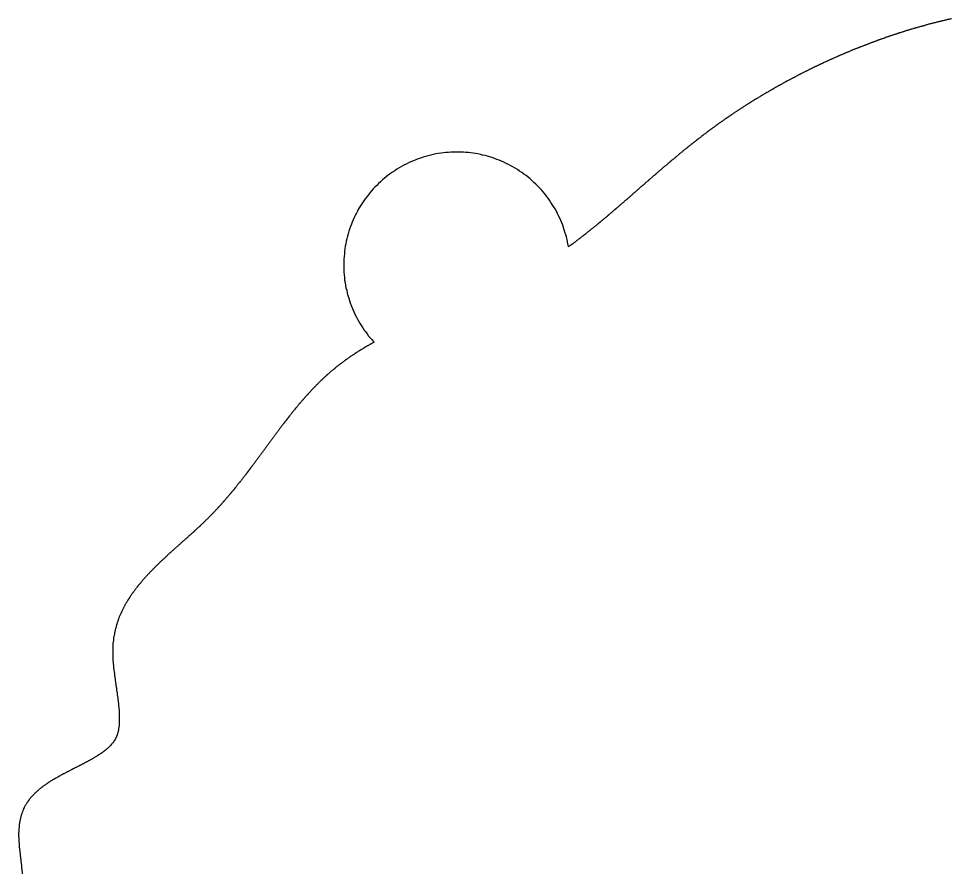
# Model space of a CAD drawing. Header units: millimetres. Extents: x 289 to 9778, y -894 to 6380.
# Drawn here: x 7085.7 to 7126.93, y -135.18 to -97.39 of the extents above; entities that cross this region are included whole.
import ezdxf

# ---------------------------------------------------------------- set-up
doc = ezdxf.new("R2010")
doc.units = ezdxf.units.MM
doc.layers.add('DRAW', color=7, linetype='Continuous')

msp = doc.modelspace()

# ---------------------------------------------------------------- linework, layer by layer
at = {"layer": 'DRAW'}
msp.add_polyline3d([(7126.94, -97.393, 0), (7126.92, -97.403, 0), (7126.89, -97.403, 0), (7126.86, -97.413, 0), (7126.84, -97.423, 0), (7126.81, -97.423, 0), (7126.78, -97.433, 0), (7126.75, -97.433, 0), (7126.73, -97.443, 0), (7126.7, -97.453, 0), (7126.67, -97.453, 0), (7126.65, -97.463, 0), (7126.62, -97.473, 0), (7126.59, -97.473, 0), (7126.57, -97.483, 0), (7126.54, -97.493, 0), (7126.51, -97.493, 0), (7126.48, -97.503, 0), (7126.46, -97.513, 0), (7126.43, -97.513, 0), (7126.4, -97.523, 0), (7126.38, -97.533, 0), (7126.35, -97.533, 0), (7126.32, -97.543, 0), (7126.29, -97.553, 0), (7126.27, -97.553, 0), (7126.24, -97.563, 0), (7126.21, -97.573, 0), (7126.19, -97.573, 0), (7126.16, -97.583, 0), (7126.13, -97.593, 0), (7126.11, -97.593, 0), (7126.08, -97.603, 0), (7126.05, -97.613, 0), (7126.02, -97.623, 0), (7126, -97.623, 0), (7125.97, -97.633, 0), (7125.94, -97.643, 0), (7125.92, -97.643, 0), (7125.89, -97.653, 0), (7125.86, -97.663, 0), (7125.84, -97.673, 0), (7125.81, -97.673, 0), (7125.78, -97.683, 0), (7125.76, -97.693, 0), (7125.73, -97.703, 0), (7125.7, -97.703, 0), (7125.67, -97.713, 0), (7125.65, -97.723, 0), (7125.62, -97.733, 0), (7125.59, -97.733, 0), (7125.57, -97.743, 0), (7125.54, -97.753, 0), (7125.51, -97.763, 0), (7125.49, -97.763, 0), (7125.46, -97.773, 0), (7125.43, -97.783, 0), (7125.41, -97.793, 0), (7125.38, -97.803, 0), (7125.35, -97.803, 0), (7125.33, -97.813, 0), (7125.3, -97.823, 0), (7125.27, -97.833, 0), (7125.25, -97.833, 0), (7125.22, -97.843, 0), (7125.19, -97.853, 0), (7125.17, -97.863, 0), (7125.14, -97.873, 0), (7125.11, -97.873, 0), (7125.08, -97.883, 0), (7125.06, -97.893, 0), (7125.03, -97.903, 0), (7125, -97.913, 0), (7124.98, -97.923, 0), (7124.95, -97.923, 0), (7124.92, -97.933, 0), (7124.9, -97.943, 0), (7124.87, -97.953, 0), (7124.84, -97.963, 0), (7124.82, -97.973, 0), (7124.79, -97.973, 0), (7124.76, -97.983, 0), (7124.74, -97.993, 0), (7124.71, -98.003, 0), (7124.68, -98.013, 0), (7124.66, -98.023, 0), (7124.63, -98.023, 0), (7124.6, -98.033, 0), (7124.58, -98.043, 0), (7124.55, -98.053, 0), (7124.52, -98.063, 0), (7124.5, -98.073, 0), (7124.47, -98.083, 0), (7124.45, -98.093, 0), (7124.42, -98.093, 0), (7124.39, -98.103, 0), (7124.37, -98.113, 0), (7124.34, -98.123, 0), (7124.31, -98.133, 0), (7124.29, -98.143, 0), (7124.26, -98.153, 0), (7124.23, -98.163, 0), (7124.21, -98.173, 0), (7124.18, -98.173, 0), (7124.15, -98.183, 0), (7124.13, -98.193, 0), (7124.1, -98.203, 0), (7124.07, -98.213, 0), (7124.05, -98.223, 0), (7124.02, -98.233, 0), (7123.99, -98.243, 0), (7123.97, -98.253, 0), (7123.94, -98.263, 0), (7123.92, -98.273, 0), (7123.89, -98.283, 0), (7123.86, -98.283, 0), (7123.84, -98.293, 0), (7123.81, -98.303, 0), (7123.78, -98.313, 0), (7123.76, -98.323, 0), (7123.73, -98.333, 0), (7123.7, -98.343, 0), (7123.68, -98.353, 0), (7123.65, -98.363, 0), (7123.63, -98.373, 0), (7123.6, -98.383, 0), (7123.57, -98.393, 0), (7123.55, -98.403, 0), (7123.52, -98.413, 0), (7123.49, -98.423, 0), (7123.47, -98.433, 0), (7123.44, -98.443, 0), (7123.42, -98.453, 0), (7123.39, -98.463, 0), (7123.36, -98.473, 0), (7123.34, -98.483, 0), (7123.31, -98.493, 0), (7123.29, -98.503, 0), (7123.26, -98.513, 0), (7123.23, -98.523, 0), (7123.21, -98.533, 0), (7123.18, -98.543, 0), (7123.15, -98.553, 0), (7123.13, -98.563, 0), (7123.1, -98.573, 0), (7123.08, -98.583, 0), (7123.05, -98.593, 0), (7123.02, -98.603, 0), (7123, -98.613, 0), (7122.97, -98.623, 0), (7122.95, -98.633, 0), (7122.92, -98.643, 0), (7122.89, -98.653, 0), (7122.87, -98.663, 0), (7122.84, -98.673, 0), (7122.82, -98.683, 0), (7122.79, -98.693, 0), (7122.76, -98.703, 0), (7122.74, -98.713, 0), (7122.71, -98.723, 0), (7122.69, -98.733, 0), (7122.66, -98.743, 0), (7122.63, -98.753, 0), (7122.61, -98.763, 0), (7122.58, -98.773, 0), (7122.56, -98.783, 0), (7122.53, -98.793, 0), (7122.51, -98.803, 0), (7122.48, -98.813, 0), (7122.45, -98.833, 0), (7122.43, -98.843, 0), (7122.4, -98.853, 0), (7122.38, -98.863, 0), (7122.35, -98.873, 0), (7122.32, -98.883, 0), (7122.3, -98.893, 0), (7122.27, -98.903, 0), (7122.25, -98.913, 0), (7122.22, -98.923, 0), (7122.2, -98.933, 0), (7122.17, -98.943, 0), (7122.14, -98.963, 0), (7122.12, -98.973, 0), (7122.09, -98.983, 0), (7122.07, -98.993, 0), (7122.04, -99.003, 0), (7122.02, -99.013, 0), (7121.99, -99.023, 0), (7121.97, -99.033, 0), (7121.94, -99.043, 0), (7121.91, -99.063, 0), (7121.89, -99.073, 0), (7121.86, -99.083, 0), (7121.84, -99.093, 0), (7121.81, -99.103, 0), (7121.79, -99.113, 0), (7121.76, -99.123, 0), (7121.74, -99.133, 0), (7121.71, -99.153, 0), (7121.68, -99.163, 0), (7121.66, -99.173, 0), (7121.63, -99.183, 0), (7121.61, -99.193, 0), (7121.58, -99.203, 0), (7121.56, -99.213, 0), (7121.53, -99.233, 0), (7121.51, -99.243, 0), (7121.48, -99.253, 0), (7121.46, -99.263, 0), (7121.43, -99.273, 0), (7121.41, -99.283, 0), (7121.38, -99.303, 0), (7121.35, -99.313, 0), (7121.33, -99.323, 0), (7121.3, -99.333, 0), (7121.28, -99.343, 0), (7121.25, -99.353, 0), (7121.23, -99.373, 0), (7121.2, -99.383, 0), (7121.18, -99.393, 0), (7121.15, -99.403, 0), (7121.13, -99.413, 0), (7121.1, -99.423, 0), (7121.08, -99.443, 0), (7121.05, -99.453, 0), (7121.03, -99.463, 0), (7121, -99.473, 0), (7120.98, -99.483, 0), (7120.95, -99.503, 0), (7120.93, -99.513, 0), (7120.9, -99.523, 0), (7120.88, -99.533, 0), (7120.85, -99.543, 0), (7120.83, -99.563, 0), (7120.8, -99.573, 0), (7120.78, -99.583, 0), (7120.75, -99.593, 0), (7120.73, -99.613, 0), (7120.7, -99.623, 0), (7120.68, -99.633, 0), (7120.65, -99.643, 0), (7120.63, -99.653, 0), (7120.6, -99.673, 0), (7120.58, -99.683, 0), (7120.55, -99.693, 0), (7120.53, -99.703, 0), (7120.5, -99.723, 0), (7120.48, -99.733, 0), (7120.45, -99.743, 0), (7120.43, -99.753, 0), (7120.4, -99.773, 0), (7120.38, -99.783, 0), (7120.36, -99.793, 0), (7120.33, -99.803, 0), (7120.31, -99.823, 0), (7120.28, -99.833, 0), (7120.26, -99.843, 0), (7120.23, -99.853, 0), (7120.21, -99.873, 0), (7120.18, -99.883, 0), (7120.16, -99.893, 0), (7120.13, -99.913, 0), (7120.11, -99.923, 0), (7120.08, -99.933, 0), (7120.06, -99.943, 0), (7120.04, -99.963, 0), (7120.01, -99.973, 0), (7119.99, -99.983, 0), (7119.96, -100.003, 0), (7119.94, -100.013, 0), (7119.91, -100.023, 0), (7119.89, -100.033, 0), (7119.86, -100.053, 0), (7119.84, -100.063, 0), (7119.82, -100.073, 0), (7119.79, -100.093, 0), (7119.77, -100.103, 0), (7119.74, -100.113, 0), (7119.72, -100.123, 0), (7119.69, -100.143, 0), (7119.67, -100.153, 0), (7119.65, -100.163, 0), (7119.62, -100.183, 0), (7119.6, -100.193, 0), (7119.57, -100.203, 0), (7119.55, -100.223, 0), (7119.52, -100.233, 0), (7119.5, -100.243, 0), (7119.48, -100.263, 0), (7119.45, -100.273, 0), (7119.43, -100.283, 0), (7119.4, -100.303, 0), (7119.38, -100.313, 0), (7119.36, -100.323, 0), (7119.33, -100.343, 0), (7119.31, -100.353, 0), (7119.28, -100.363, 0), (7119.26, -100.383, 0), (7119.24, -100.393, 0), (7119.21, -100.403, 0), (7119.19, -100.423, 0), (7119.16, -100.433, 0), (7119.14, -100.443, 0), (7119.12, -100.463, 0), (7119.09, -100.473, 0), (7119.07, -100.493, 0), (7119.05, -100.503, 0), (7119.02, -100.513, 0), (7119, -100.533, 0), (7118.97, -100.543, 0), (7118.95, -100.553, 0), (7118.93, -100.573, 0), (7118.9, -100.583, 0), (7118.88, -100.593, 0), (7118.86, -100.613, 0), (7118.83, -100.623, 0), (7118.81, -100.643, 0), (7118.78, -100.653, 0), (7118.76, -100.663, 0), (7118.74, -100.683, 0), (7118.71, -100.693, 0), (7118.69, -100.713, 0), (7118.67, -100.723, 0), (7118.64, -100.733, 0), (7118.62, -100.753, 0), (7118.6, -100.763, 0), (7118.57, -100.783, 0), (7118.55, -100.793, 0), (7118.53, -100.803, 0), (7118.5, -100.823, 0), (7118.48, -100.833, 0), (7118.46, -100.853, 0), (7118.43, -100.863, 0), (7118.41, -100.873, 0), (7118.39, -100.893, 0), (7118.36, -100.903, 0), (7118.34, -100.923, 0), (7118.32, -100.933, 0), (7118.29, -100.943, 0), (7118.27, -100.963, 0), (7118.25, -100.973, 0), (7118.22, -100.993, 0), (7118.2, -101.003, 0), (7118.18, -101.023, 0), (7118.15, -101.033, 0), (7118.13, -101.043, 0), (7118.11, -101.063, 0), (7118.08, -101.073, 0), (7118.06, -101.093, 0), (7118.04, -101.103, 0), (7118.02, -101.123, 0), (7117.99, -101.133, 0), (7117.97, -101.153, 0), (7117.95, -101.163, 0), (7117.92, -101.173, 0), (7117.9, -101.193, 0), (7117.88, -101.203, 0), (7117.86, -101.223, 0), (7117.83, -101.233, 0), (7117.81, -101.253, 0), (7117.79, -101.263, 0), (7117.76, -101.283, 0), (7117.74, -101.293, 0), (7117.72, -101.313, 0), (7117.7, -101.323, 0), (7117.67, -101.343, 0), (7117.65, -101.353, 0), (7117.63, -101.363, 0), (7117.61, -101.383, 0), (7117.58, -101.393, 0), (7117.56, -101.413, 0), (7117.54, -101.423, 0), (7117.52, -101.443, 0), (7117.49, -101.453, 0), (7117.47, -101.473, 0), (7117.45, -101.483, 0), (7117.43, -101.503, 0), (7117.4, -101.513, 0), (7117.38, -101.533, 0), (7117.36, -101.543, 0), (7117.34, -101.563, 0), (7117.31, -101.573, 0), (7117.29, -101.593, 0), (7117.27, -101.603, 0), (7117.25, -101.623, 0), (7117.22, -101.633, 0), (7117.2, -101.653, 0), (7117.18, -101.663, 0), (7117.16, -101.683, 0), (7117.14, -101.693, 0), (7117.11, -101.713, 0), (7117.09, -101.723, 0), (7117.07, -101.743, 0), (7117.05, -101.753, 0), (7117.02, -101.773, 0), (7117, -101.783, 0), (7116.98, -101.803, 0), (7116.96, -101.813, 0), (7116.94, -101.833, 0), (7116.91, -101.843, 0), (7116.89, -101.863, 0), (7116.87, -101.883, 0), (7116.85, -101.893, 0), (7116.83, -101.913, 0), (7116.81, -101.923, 0), (7116.78, -101.943, 0), (7116.76, -101.953, 0), (7116.74, -101.973, 0), (7116.72, -101.983, 0), (7116.7, -102.003, 0), (7116.67, -102.013, 0), (7116.65, -102.033, 0), (7116.63, -102.043, 0), (7116.61, -102.063, 0), (7116.59, -102.083, 0), (7116.57, -102.093, 0), (7116.55, -102.113, 0), (7116.52, -102.123, 0), (7116.5, -102.143, 0), (7116.48, -102.153, 0), (7116.46, -102.173, 0), (7116.44, -102.183, 0), (7116.42, -102.203, 0), (7116.39, -102.223, 0), (7116.37, -102.233, 0), (7116.35, -102.253, 0), (7116.33, -102.263, 0), (7116.31, -102.283, 0), (7116.29, -102.293, 0), (7116.27, -102.313, 0), (7116.25, -102.333, 0), (7116.22, -102.343, 0), (7116.2, -102.363, 0), (7116.18, -102.373, 0), (7116.16, -102.393, 0), (7116.14, -102.403, 0), (7116.12, -102.423, 0), (7116.1, -102.443, 0), (7116.08, -102.453, 0), (7116.06, -102.473, 0), (7116.04, -102.483, 0), (7116.01, -102.503, 0), (7115.99, -102.513, 0), (7115.97, -102.533, 0), (7115.95, -102.553, 0), (7115.93, -102.563, 0), (7115.91, -102.583, 0), (7115.89, -102.593, 0), (7115.87, -102.613, 0), (7115.85, -102.633, 0), (7115.83, -102.643, 0), (7115.81, -102.663, 0), (7115.79, -102.673, 0), (7115.76, -102.693, 0), (7115.74, -102.713, 0), (7115.72, -102.723, 0), (7115.7, -102.743, 0), (7115.68, -102.753, 0), (7115.66, -102.773, 0), (7115.64, -102.793, 0), (7115.62, -102.803, 0), (7115.6, -102.823, 0), (7115.58, -102.833, 0), (7115.56, -102.853, 0), (7115.54, -102.873, 0), (7115.52, -102.883, 0), (7115.5, -102.903, 0), (7115.48, -102.923, 0), (7115.46, -102.933, 0), (7115.44, -102.953, 0), (7115.42, -102.963, 0), (7115.4, -102.983, 0), (7115.38, -103.003, 0), (7115.36, -103.013, 0), (7115.34, -103.033, 0), (7115.31, -103.043, 0), (7115.29, -103.063, 0), (7115.27, -103.083, 0), (7115.25, -103.093, 0), (7115.23, -103.113, 0), (7115.21, -103.133, 0), (7115.19, -103.143, 0), (7115.17, -103.163, 0), (7115.15, -103.173, 0), (7115.13, -103.193, 0), (7115.11, -103.213, 0), (7115.09, -103.223, 0), (7115.07, -103.243, 0), (7115.05, -103.263, 0), (7115.03, -103.273, 0), (7115.01, -103.293, 0), (7114.99, -103.303, 0), (7114.97, -103.323, 0), (7114.95, -103.343, 0), (7114.93, -103.353, 0), (7114.91, -103.373, 0), (7114.89, -103.393, 0), (7114.87, -103.403, 0), (7114.86, -103.423, 0), (7114.84, -103.443, 0), (7114.82, -103.453, 0), (7114.8, -103.473, 0), (7114.78, -103.483, 0), (7114.76, -103.503, 0), (7114.74, -103.523, 0), (7114.72, -103.533, 0), (7114.7, -103.553, 0), (7114.68, -103.573, 0), (7114.66, -103.583, 0), (7114.64, -103.603, 0), (7114.62, -103.623, 0), (7114.6, -103.633, 0), (7114.58, -103.653, 0), (7114.56, -103.663, 0), (7114.54, -103.683, 0), (7114.52, -103.703, 0), (7114.5, -103.713, 0), (7114.48, -103.733, 0), (7114.46, -103.753, 0), (7114.44, -103.763, 0), (7114.42, -103.783, 0), (7114.4, -103.803, 0), (7114.39, -103.813, 0), (7114.37, -103.833, 0), (7114.35, -103.853, 0), (7114.33, -103.863, 0), (7114.31, -103.883, 0), (7114.29, -103.893, 0), (7114.27, -103.913, 0), (7114.25, -103.933, 0), (7114.23, -103.943, 0), (7114.21, -103.963, 0), (7114.19, -103.983, 0), (7114.17, -103.993, 0), (7114.15, -104.013, 0), (7114.13, -104.033, 0), (7114.12, -104.043, 0), (7114.1, -104.063, 0), (7114.08, -104.083, 0), (7114.06, -104.093, 0), (7114.04, -104.113, 0), (7114.02, -104.123, 0), (7114, -104.143, 0), (7113.98, -104.163, 0), (7113.96, -104.173, 0), (7113.94, -104.193, 0), (7113.92, -104.213, 0), (7113.91, -104.223, 0), (7113.89, -104.243, 0), (7113.87, -104.263, 0), (7113.85, -104.273, 0), (7113.83, -104.293, 0), (7113.81, -104.313, 0), (7113.79, -104.323, 0), (7113.77, -104.343, 0), (7113.75, -104.363, 0), (7113.73, -104.373, 0), (7113.72, -104.393, 0), (7113.7, -104.403, 0), (7113.68, -104.423, 0), (7113.66, -104.443, 0), (7113.64, -104.453, 0), (7113.62, -104.473, 0), (7113.6, -104.493, 0), (7113.58, -104.503, 0), (7113.56, -104.523, 0), (7113.55, -104.543, 0), (7113.53, -104.553, 0), (7113.51, -104.573, 0), (7113.49, -104.593, 0), (7113.47, -104.603, 0), (7113.45, -104.623, 0), (7113.43, -104.633, 0), (7113.41, -104.653, 0), (7113.39, -104.673, 0), (7113.38, -104.683, 0), (7113.36, -104.703, 0), (7113.34, -104.723, 0), (7113.32, -104.733, 0), (7113.3, -104.753, 0), (7113.28, -104.773, 0), (7113.26, -104.783, 0), (7113.24, -104.803, 0), (7113.23, -104.813, 0), (7113.21, -104.833, 0), (7113.19, -104.853, 0), (7113.17, -104.863, 0), (7113.15, -104.883, 0), (7113.13, -104.903, 0), (7113.11, -104.913, 0), (7113.1, -104.933, 0), (7113.08, -104.953, 0), (7113.06, -104.963, 0), (7113.04, -104.983, 0), (7113.02, -104.993, 0), (7113, -105.013, 0), (7112.98, -105.033, 0), (7112.97, -105.043, 0), (7112.95, -105.063, 0), (7112.93, -105.083, 0), (7112.91, -105.093, 0), (7112.89, -105.113, 0), (7112.87, -105.123, 0), (7112.85, -105.143, 0), (7112.83, -105.163, 0), (7112.82, -105.173, 0), (7112.8, -105.193, 0), (7112.78, -105.213, 0), (7112.76, -105.223, 0), (7112.74, -105.243, 0), (7112.72, -105.253, 0), (7112.71, -105.273, 0), (7112.69, -105.293, 0), (7112.67, -105.303, 0), (7112.65, -105.323, 0), (7112.63, -105.343, 0), (7112.61, -105.353, 0), (7112.59, -105.373, 0), (7112.58, -105.383, 0), (7112.56, -105.403, 0), (7112.54, -105.423, 0), (7112.52, -105.433, 0), (7112.5, -105.453, 0), (7112.48, -105.463, 0), (7112.46, -105.483, 0), (7112.45, -105.503, 0), (7112.43, -105.513, 0), (7112.41, -105.533, 0), (7112.39, -105.543, 0), (7112.37, -105.563, 0), (7112.35, -105.583, 0), (7112.33, -105.593, 0), (7112.32, -105.613, 0), (7112.3, -105.623, 0), (7112.28, -105.643, 0), (7112.26, -105.663, 0), (7112.24, -105.673, 0), (7112.22, -105.693, 0), (7112.21, -105.703, 0), (7112.19, -105.723, 0), (7112.17, -105.743, 0), (7112.15, -105.753, 0), (7112.13, -105.773, 0), (7112.11, -105.783, 0), (7112.09, -105.803, 0), (7112.08, -105.823, 0), (7112.06, -105.833, 0), (7112.04, -105.853, 0), (7112.02, -105.863, 0), (7112, -105.883, 0), (7111.98, -105.893, 0), (7111.97, -105.913, 0), (7111.95, -105.933, 0), (7111.93, -105.943, 0), (7111.91, -105.963, 0), (7111.89, -105.973, 0), (7111.87, -105.993, 0), (7111.85, -106.003, 0), (7111.84, -106.023, 0), (7111.82, -106.043, 0), (7111.8, -106.053, 0), (7111.78, -106.073, 0), (7111.76, -106.083, 0), (7111.74, -106.103, 0), (7111.73, -106.113, 0), (7111.71, -106.133, 0), (7111.69, -106.153, 0), (7111.67, -106.163, 0), (7111.65, -106.183, 0), (7111.63, -106.193, 0), (7111.61, -106.213, 0), (7111.6, -106.223, 0), (7111.58, -106.243, 0), (7111.56, -106.253, 0), (7111.54, -106.273, 0), (7111.52, -106.293, 0), (7111.5, -106.303, 0), (7111.49, -106.323, 0), (7111.47, -106.333, 0), (7111.45, -106.353, 0), (7111.43, -106.363, 0), (7111.41, -106.383, 0), (7111.39, -106.393, 0), (7111.37, -106.413, 0), (7111.36, -106.423, 0), (7111.34, -106.443, 0), (7111.32, -106.453, 0), (7111.3, -106.473, 0), (7111.28, -106.493, 0), (7111.26, -106.503, 0), (7111.24, -106.523, 0), (7111.23, -106.533, 0), (7111.21, -106.553, 0), (7111.19, -106.563, 0), (7111.17, -106.583, 0), (7111.15, -106.593, 0), (7111.13, -106.613, 0), (7111.11, -106.623, 0), (7111.1, -106.643, 0), (7111.08, -106.653, 0), (7111.06, -106.673, 0), (7111.04, -106.683, 0), (7111.02, -106.703, 0), (7111, -106.713, 0), (7110.98, -106.733, 0), (7110.96, -106.743, 0), (7110.95, -106.763, 0), (7110.93, -106.773, 0), (7110.91, -106.793, 0), (7110.89, -106.803, 0), (7110.87, -106.823, 0), (7110.85, -106.833, 0), (7110.83, -106.853, 0), (7110.82, -106.863, 0), (7110.8, -106.883, 0), (7110.78, -106.893, 0), (7110.76, -106.913, 0), (7110.74, -106.923, 0), (7110.72, -106.943, 0), (7110.7, -106.953, 0), (7110.68, -106.973, 0), (7110.67, -106.983, 0), (7110.65, -106.993, 0), (7110.63, -107.013, 0), (7110.61, -107.023, 0), (7110.59, -107.043, 0), (7110.57, -107.053, 0), (7110.55, -107.073, 0), (7110.53, -107.083, 0), (7110.51, -107.103, 0), (7110.5, -107.113, 0), (7110.48, -107.133, 0), (7110.46, -107.143, 0), (7110.44, -107.163, 0), (7110.42, -107.173, 0), (7110.4, -107.183, 0), (7110.38, -107.203, 0), (7110.36, -107.213, 0), (7110.34, -107.233, 0), (7110.33, -107.243, 0), (7110.31, -107.263, 0), (7110.29, -107.273, 0), (7110.27, -107.283, 0), (7110.25, -107.303, 0), (7110.23, -107.313, 0), (7110.21, -107.333, 0), (7110.19, -107.343, 0), (7110.17, -107.363, 0), (7110.15, -107.373, 0), (7110.14, -107.383, 0), (7110.12, -107.403, 0), (7110.1, -107.413, 0), (7110.08, -107.433, 0), (7110.06, -107.443, 0), (7110.04, -107.453, 0), (7110.02, -107.473, 0), (7110, -107.463, 0), (7109.98, -107.353, 0), (7109.96, -107.253, 0), (7109.94, -107.153, 0), (7109.91, -107.043, 0), (7109.89, -106.943, 0), (7109.85, -106.833, 0), (7109.82, -106.733, 0), (7109.79, -106.623, 0), (7109.75, -106.523, 0), (7109.71, -106.413, 0), (7109.66, -106.313, 0), (7109.62, -106.213, 0), (7109.57, -106.113, 0), (7109.52, -106.003, 0), (7109.47, -105.903, 0), (7109.41, -105.803, 0), (7109.35, -105.703, 0), (7109.29, -105.613, 0), (7109.23, -105.513, 0), (7109.16, -105.423, 0), (7109.1, -105.323, 0), (7109.03, -105.233, 0), (7108.96, -105.143, 0), (7108.88, -105.053, 0), (7108.81, -104.963, 0), (7108.73, -104.873, 0), (7108.65, -104.793, 0), (7108.56, -104.713, 0), (7108.48, -104.633, 0), (7108.39, -104.553, 0), (7108.31, -104.473, 0), (7108.22, -104.403, 0), (7108.13, -104.333, 0), (7108.03, -104.263, 0), (7107.94, -104.193, 0), (7107.84, -104.133, 0), (7107.75, -104.063, 0), (7107.65, -104.003, 0), (7107.55, -103.943, 0), (7107.45, -103.893, 0), (7107.35, -103.843, 0), (7107.25, -103.793, 0), (7107.15, -103.743, 0), (7107.04, -103.693, 0), (7106.94, -103.653, 0), (7106.84, -103.613, 0), (7106.73, -103.573, 0), (7106.63, -103.533, 0), (7106.52, -103.503, 0), (7106.42, -103.473, 0), (7106.32, -103.443, 0), (7106.21, -103.423, 0), (7106.11, -103.393, 0), (7106, -103.373, 0), (7105.9, -103.353, 0), (7105.79, -103.343, 0), (7105.69, -103.323, 0), (7105.58, -103.313, 0), (7105.47, -103.303, 0), (7105.36, -103.293, 0), (7105.26, -103.293, 0), (7105.15, -103.293, 0), (7105.04, -103.293, 0), (7104.92, -103.293, 0), (7104.81, -103.293, 0), (7104.7, -103.303, 0), (7104.59, -103.313, 0), (7104.48, -103.323, 0), (7104.37, -103.343, 0), (7104.25, -103.353, 0), (7104.14, -103.373, 0), (7104.03, -103.403, 0), (7103.92, -103.423, 0), (7103.8, -103.453, 0), (7103.69, -103.483, 0), (7103.58, -103.513, 0), (7103.47, -103.553, 0), (7103.36, -103.593, 0), (7103.25, -103.633, 0), (7103.15, -103.673, 0), (7103.04, -103.723, 0), (7102.93, -103.773, 0), (7102.83, -103.823, 0), (7102.73, -103.873, 0), (7102.62, -103.933, 0), (7102.52, -103.983, 0), (7102.42, -104.043, 0), (7102.33, -104.113, 0), (7102.23, -104.173, 0), (7102.14, -104.243, 0), (7102.04, -104.313, 0), (7101.95, -104.383, 0), (7101.86, -104.453, 0), (7101.78, -104.523, 0), (7101.69, -104.603, 0), (7101.61, -104.683, 0), (7101.53, -104.763, 0), (7101.45, -104.843, 0), (7101.37, -104.923, 0), (7101.3, -105.003, 0), (7101.23, -105.093, 0), (7101.16, -105.183, 0), (7101.09, -105.263, 0), (7101.02, -105.353, 0), (7100.96, -105.443, 0), (7100.9, -105.533, 0), (7100.84, -105.623, 0), (7100.78, -105.713, 0), (7100.73, -105.803, 0), (7100.68, -105.903, 0), (7100.63, -105.993, 0), (7100.58, -106.093, 0), (7100.53, -106.183, 0), (7100.49, -106.283, 0), (7100.45, -106.383, 0), (7100.41, -106.483, 0), (7100.37, -106.583, 0), (7100.33, -106.693, 0), (7100.3, -106.793, 0), (7100.27, -106.903, 0), (7100.24, -107.013, 0), (7100.21, -107.123, 0), (7100.18, -107.233, 0), (7100.16, -107.343, 0), (7100.14, -107.453, 0), (7100.12, -107.563, 0), (7100.11, -107.683, 0), (7100.1, -107.793, 0), (7100.09, -107.903, 0), (7100.08, -108.023, 0), (7100.07, -108.133, 0), (7100.07, -108.253, 0), (7100.07, -108.373, 0), (7100.07, -108.483, 0), (7100.08, -108.603, 0), (7100.09, -108.713, 0), (7100.1, -108.833, 0), (7100.11, -108.953, 0), (7100.13, -109.063, 0), (7100.15, -109.183, 0), (7100.17, -109.293, 0), (7100.2, -109.403, 0), (7100.22, -109.523, 0), (7100.25, -109.633, 0), (7100.29, -109.743, 0), (7100.32, -109.853, 0), (7100.36, -109.963, 0), (7100.4, -110.073, 0), (7100.44, -110.173, 0), (7100.48, -110.283, 0), (7100.53, -110.383, 0), (7100.58, -110.483, 0), (7100.63, -110.583, 0), (7100.68, -110.683, 0), (7100.74, -110.783, 0), (7100.8, -110.883, 0), (7100.85, -110.973, 0), (7100.91, -111.063, 0), (7100.98, -111.163, 0), (7101.04, -111.243, 0), (7101.11, -111.333, 0), (7101.17, -111.423, 0), (7101.24, -111.503, 0), (7101.31, -111.583, 0), (7101.38, -111.663, 0), (7101.4, -111.703, 0), (7101.38, -111.713, 0), (7101.35, -111.723, 0), (7101.33, -111.743, 0), (7101.31, -111.753, 0), (7101.29, -111.763, 0), (7101.27, -111.773, 0), (7101.25, -111.793, 0), (7101.22, -111.803, 0), (7101.2, -111.813, 0), (7101.18, -111.823, 0), (7101.16, -111.843, 0), (7101.14, -111.853, 0), (7101.11, -111.863, 0), (7101.09, -111.873, 0), (7101.07, -111.893, 0), (7101.05, -111.903, 0), (7101.03, -111.913, 0), (7101.01, -111.923, 0), (7100.98, -111.943, 0), (7100.96, -111.953, 0), (7100.94, -111.963, 0), (7100.92, -111.983, 0), (7100.9, -111.993, 0), (7100.88, -112.003, 0), (7100.86, -112.013, 0), (7100.83, -112.033, 0), (7100.81, -112.043, 0), (7100.79, -112.053, 0), (7100.77, -112.073, 0), (7100.75, -112.083, 0), (7100.73, -112.093, 0), (7100.71, -112.113, 0), (7100.69, -112.123, 0), (7100.67, -112.133, 0), (7100.64, -112.153, 0), (7100.62, -112.163, 0), (7100.6, -112.173, 0), (7100.58, -112.193, 0), (7100.56, -112.203, 0), (7100.54, -112.223, 0), (7100.52, -112.233, 0), (7100.5, -112.243, 0), (7100.48, -112.263, 0), (7100.46, -112.273, 0), (7100.44, -112.283, 0), (7100.41, -112.303, 0), (7100.39, -112.313, 0), (7100.37, -112.333, 0), (7100.35, -112.343, 0), (7100.33, -112.353, 0), (7100.31, -112.373, 0), (7100.29, -112.383, 0), (7100.27, -112.403, 0), (7100.25, -112.413, 0), (7100.23, -112.433, 0), (7100.21, -112.443, 0), (7100.19, -112.463, 0), (7100.17, -112.473, 0), (7100.15, -112.483, 0), (7100.13, -112.503, 0), (7100.11, -112.513, 0), (7100.09, -112.533, 0), (7100.07, -112.543, 0), (7100.05, -112.563, 0), (7100.03, -112.573, 0), (7100.01, -112.593, 0), (7099.99, -112.603, 0), (7099.97, -112.623, 0), (7099.95, -112.633, 0), (7099.93, -112.653, 0), (7099.91, -112.663, 0), (7099.89, -112.683, 0), (7099.87, -112.693, 0), (7099.85, -112.713, 0), (7099.83, -112.723, 0), (7099.81, -112.743, 0), (7099.79, -112.763, 0), (7099.77, -112.773, 0), (7099.75, -112.793, 0), (7099.73, -112.803, 0), (7099.71, -112.823, 0), (7099.69, -112.833, 0), (7099.67, -112.853, 0), (7099.65, -112.873, 0), (7099.64, -112.883, 0), (7099.62, -112.903, 0), (7099.6, -112.913, 0), (7099.58, -112.933, 0), (7099.56, -112.943, 0), (7099.54, -112.963, 0), (7099.52, -112.983, 0), (7099.5, -112.993, 0), (7099.48, -113.013, 0), (7099.46, -113.033, 0), (7099.45, -113.043, 0), (7099.43, -113.063, 0), (7099.41, -113.073, 0), (7099.39, -113.093, 0), (7099.37, -113.113, 0), (7099.35, -113.123, 0), (7099.33, -113.143, 0), (7099.32, -113.163, 0), (7099.3, -113.173, 0), (7099.28, -113.193, 0), (7099.26, -113.213, 0), (7099.24, -113.223, 0), (7099.23, -113.243, 0), (7099.21, -113.263, 0), (7099.19, -113.273, 0), (7099.17, -113.293, 0), (7099.15, -113.313, 0), (7099.13, -113.333, 0), (7099.12, -113.343, 0), (7099.1, -113.363, 0), (7099.08, -113.383, 0), (7099.06, -113.393, 0), (7099.05, -113.413, 0), (7099.03, -113.433, 0), (7099.01, -113.453, 0), (7098.99, -113.463, 0), (7098.97, -113.483, 0), (7098.96, -113.503, 0), (7098.94, -113.523, 0), (7098.92, -113.533, 0), (7098.9, -113.553, 0), (7098.89, -113.573, 0), (7098.87, -113.593, 0), (7098.85, -113.603, 0), (7098.84, -113.623, 0), (7098.82, -113.643, 0), (7098.8, -113.663, 0), (7098.78, -113.673, 0), (7098.77, -113.693, 0), (7098.75, -113.713, 0), (7098.73, -113.733, 0), (7098.71, -113.743, 0), (7098.7, -113.763, 0), (7098.68, -113.783, 0), (7098.66, -113.803, 0), (7098.65, -113.823, 0), (7098.63, -113.833, 0), (7098.61, -113.853, 0), (7098.6, -113.873, 0), (7098.58, -113.893, 0), (7098.56, -113.913, 0), (7098.55, -113.923, 0), (7098.53, -113.943, 0), (7098.51, -113.963, 0), (7098.5, -113.983, 0), (7098.48, -114.003, 0), (7098.46, -114.023, 0), (7098.45, -114.033, 0), (7098.43, -114.053, 0), (7098.41, -114.073, 0), (7098.4, -114.093, 0), (7098.38, -114.113, 0), (7098.36, -114.133, 0), (7098.35, -114.143, 0), (7098.33, -114.163, 0), (7098.32, -114.183, 0), (7098.3, -114.203, 0), (7098.28, -114.223, 0), (7098.27, -114.243, 0), (7098.25, -114.263, 0), (7098.23, -114.273, 0), (7098.22, -114.293, 0), (7098.2, -114.313, 0), (7098.19, -114.333, 0), (7098.17, -114.353, 0), (7098.15, -114.373, 0), (7098.14, -114.393, 0), (7098.12, -114.413, 0), (7098.11, -114.423, 0), (7098.09, -114.443, 0), (7098.07, -114.463, 0), (7098.06, -114.483, 0), (7098.04, -114.503, 0), (7098.03, -114.523, 0), (7098.01, -114.543, 0), (7098, -114.563, 0), (7097.98, -114.583, 0), (7097.96, -114.593, 0), (7097.95, -114.613, 0), (7097.93, -114.633, 0), (7097.92, -114.653, 0), (7097.9, -114.673, 0), (7097.89, -114.693, 0), (7097.87, -114.713, 0), (7097.85, -114.733, 0), (7097.84, -114.753, 0), (7097.82, -114.773, 0), (7097.81, -114.793, 0), (7097.79, -114.813, 0), (7097.78, -114.823, 0), (7097.76, -114.843, 0), (7097.75, -114.863, 0), (7097.73, -114.883, 0), (7097.72, -114.903, 0), (7097.7, -114.923, 0), (7097.69, -114.943, 0), (7097.67, -114.963, 0), (7097.65, -114.983, 0), (7097.64, -115.003, 0), (7097.62, -115.023, 0), (7097.61, -115.043, 0), (7097.59, -115.063, 0), (7097.58, -115.083, 0), (7097.56, -115.103, 0), (7097.55, -115.123, 0), (7097.53, -115.143, 0), (7097.52, -115.153, 0), (7097.5, -115.173, 0), (7097.49, -115.193, 0), (7097.47, -115.213, 0), (7097.46, -115.233, 0), (7097.44, -115.253, 0), (7097.43, -115.273, 0), (7097.41, -115.293, 0), (7097.4, -115.313, 0), (7097.38, -115.333, 0), (7097.37, -115.353, 0), (7097.35, -115.373, 0), (7097.34, -115.393, 0), (7097.32, -115.413, 0), (7097.31, -115.433, 0), (7097.29, -115.453, 0), (7097.28, -115.473, 0), (7097.26, -115.493, 0), (7097.25, -115.513, 0), (7097.23, -115.533, 0), (7097.22, -115.553, 0), (7097.2, -115.573, 0), (7097.19, -115.593, 0), (7097.17, -115.613, 0), (7097.16, -115.633, 0), (7097.14, -115.653, 0), (7097.13, -115.673, 0), (7097.11, -115.693, 0), (7097.1, -115.713, 0), (7097.08, -115.733, 0), (7097.07, -115.753, 0), (7097.05, -115.773, 0), (7097.04, -115.793, 0), (7097.02, -115.813, 0), (7097.01, -115.833, 0), (7096.99, -115.853, 0), (7096.98, -115.873, 0), (7096.96, -115.893, 0), (7096.95, -115.913, 0), (7096.94, -115.933, 0), (7096.92, -115.953, 0), (7096.91, -115.973, 0), (7096.89, -115.993, 0), (7096.88, -116.013, 0), (7096.86, -116.033, 0), (7096.85, -116.053, 0), (7096.83, -116.073, 0), (7096.82, -116.093, 0), (7096.8, -116.113, 0), (7096.79, -116.133, 0), (7096.77, -116.153, 0), (7096.76, -116.173, 0), (7096.74, -116.193, 0), (7096.73, -116.213, 0), (7096.71, -116.233, 0), (7096.7, -116.253, 0), (7096.68, -116.273, 0), (7096.67, -116.293, 0), (7096.66, -116.313, 0), (7096.64, -116.333, 0), (7096.63, -116.353, 0), (7096.61, -116.373, 0), (7096.6, -116.393, 0), (7096.58, -116.413, 0), (7096.57, -116.433, 0), (7096.55, -116.453, 0), (7096.54, -116.473, 0), (7096.52, -116.493, 0), (7096.51, -116.513, 0), (7096.49, -116.533, 0), (7096.48, -116.553, 0), (7096.46, -116.573, 0), (7096.45, -116.593, 0), (7096.43, -116.613, 0), (7096.42, -116.633, 0), (7096.4, -116.653, 0), (7096.39, -116.673, 0), (7096.37, -116.693, 0), (7096.36, -116.713, 0), (7096.35, -116.733, 0), (7096.33, -116.753, 0), (7096.32, -116.773, 0), (7096.3, -116.793, 0), (7096.29, -116.813, 0), (7096.27, -116.833, 0), (7096.26, -116.853, 0), (7096.24, -116.873, 0), (7096.23, -116.893, 0), (7096.21, -116.913, 0), (7096.2, -116.933, 0), (7096.18, -116.953, 0), (7096.17, -116.973, 0), (7096.15, -116.993, 0), (7096.14, -117.013, 0), (7096.12, -117.033, 0), (7096.11, -117.053, 0), (7096.09, -117.073, 0), (7096.08, -117.093, 0), (7096.06, -117.113, 0), (7096.05, -117.133, 0), (7096.03, -117.153, 0), (7096.02, -117.173, 0), (7096, -117.193, 0), (7095.99, -117.213, 0), (7095.97, -117.233, 0), (7095.96, -117.253, 0), (7095.94, -117.273, 0), (7095.93, -117.293, 0), (7095.91, -117.313, 0), (7095.9, -117.333, 0), (7095.88, -117.353, 0), (7095.87, -117.373, 0), (7095.85, -117.393, 0), (7095.84, -117.413, 0), (7095.82, -117.433, 0), (7095.81, -117.453, 0), (7095.79, -117.473, 0), (7095.78, -117.493, 0), (7095.76, -117.513, 0), (7095.75, -117.533, 0), (7095.73, -117.553, 0), (7095.72, -117.573, 0), (7095.7, -117.593, 0), (7095.68, -117.613, 0), (7095.67, -117.633, 0), (7095.65, -117.653, 0), (7095.64, -117.673, 0), (7095.62, -117.693, 0), (7095.61, -117.713, 0), (7095.59, -117.733, 0), (7095.58, -117.753, 0), (7095.56, -117.773, 0), (7095.55, -117.793, 0), (7095.53, -117.813, 0), (7095.52, -117.833, 0), (7095.5, -117.853, 0), (7095.48, -117.873, 0), (7095.47, -117.893, 0), (7095.45, -117.913, 0), (7095.44, -117.923, 0), (7095.42, -117.943, 0), (7095.41, -117.963, 0), (7095.39, -117.983, 0), (7095.38, -118.003, 0), (7095.36, -118.023, 0), (7095.34, -118.043, 0), (7095.33, -118.063, 0), (7095.31, -118.083, 0), (7095.3, -118.103, 0), (7095.28, -118.123, 0), (7095.26, -118.143, 0), (7095.25, -118.163, 0), (7095.23, -118.183, 0), (7095.22, -118.203, 0), (7095.2, -118.223, 0), (7095.19, -118.243, 0), (7095.17, -118.263, 0), (7095.15, -118.283, 0), (7095.14, -118.303, 0), (7095.12, -118.323, 0), (7095.11, -118.333, 0), (7095.09, -118.353, 0), (7095.07, -118.373, 0), (7095.06, -118.393, 0), (7095.04, -118.413, 0), (7095.02, -118.433, 0), (7095.01, -118.453, 0), (7094.99, -118.473, 0), (7094.98, -118.493, 0), (7094.96, -118.513, 0), (7094.94, -118.533, 0), (7094.93, -118.553, 0), (7094.91, -118.573, 0), (7094.89, -118.583, 0), (7094.88, -118.603, 0), (7094.86, -118.623, 0), (7094.84, -118.643, 0), (7094.83, -118.663, 0), (7094.81, -118.683, 0), (7094.79, -118.703, 0), (7094.78, -118.723, 0), (7094.76, -118.743, 0), (7094.74, -118.763, 0), (7094.73, -118.773, 0), (7094.71, -118.793, 0), (7094.69, -118.813, 0), (7094.68, -118.833, 0), (7094.66, -118.853, 0), (7094.64, -118.873, 0), (7094.63, -118.893, 0), (7094.61, -118.913, 0), (7094.59, -118.933, 0), (7094.58, -118.943, 0), (7094.56, -118.963, 0), (7094.54, -118.983, 0), (7094.53, -119.003, 0), (7094.51, -119.023, 0), (7094.49, -119.043, 0), (7094.47, -119.063, 0), (7094.46, -119.073, 0), (7094.44, -119.093, 0), (7094.42, -119.113, 0), (7094.4, -119.133, 0), (7094.39, -119.153, 0), (7094.37, -119.173, 0), (7094.35, -119.193, 0), (7094.33, -119.203, 0), (7094.32, -119.223, 0), (7094.3, -119.243, 0), (7094.28, -119.263, 0), (7094.26, -119.283, 0), (7094.25, -119.303, 0), (7094.23, -119.313, 0), (7094.21, -119.333, 0), (7094.19, -119.353, 0), (7094.18, -119.373, 0), (7094.16, -119.393, 0), (7094.14, -119.403, 0), (7094.12, -119.423, 0), (7094.1, -119.443, 0), (7094.09, -119.463, 0), (7094.07, -119.483, 0), (7094.05, -119.503, 0), (7094.03, -119.513, 0), (7094.01, -119.533, 0), (7093.99, -119.553, 0), (7093.98, -119.573, 0), (7093.96, -119.593, 0), (7093.94, -119.603, 0), (7093.92, -119.623, 0), (7093.9, -119.643, 0), (7093.88, -119.663, 0), (7093.87, -119.673, 0), (7093.85, -119.693, 0), (7093.83, -119.713, 0), (7093.81, -119.733, 0), (7093.79, -119.753, 0), (7093.77, -119.763, 0), (7093.75, -119.783, 0), (7093.73, -119.803, 0), (7093.72, -119.823, 0), (7093.7, -119.843, 0), (7093.68, -119.853, 0), (7093.66, -119.873, 0), (7093.64, -119.893, 0), (7093.62, -119.913, 0), (7093.6, -119.923, 0), (7093.58, -119.943, 0), (7093.56, -119.963, 0), (7093.54, -119.983, 0), (7093.52, -120.003, 0), (7093.5, -120.013, 0), (7093.48, -120.033, 0), (7093.47, -120.053, 0), (7093.45, -120.073, 0), (7093.43, -120.083, 0), (7093.41, -120.103, 0), (7093.39, -120.123, 0), (7093.37, -120.143, 0), (7093.35, -120.163, 0), (7093.33, -120.173, 0), (7093.31, -120.193, 0), (7093.29, -120.213, 0), (7093.27, -120.233, 0), (7093.25, -120.243, 0), (7093.23, -120.263, 0), (7093.21, -120.283, 0), (7093.19, -120.303, 0), (7093.17, -120.323, 0), (7093.15, -120.333, 0), (7093.13, -120.353, 0), (7093.11, -120.373, 0), (7093.09, -120.393, 0), (7093.07, -120.403, 0), (7093.05, -120.423, 0), (7093.03, -120.443, 0), (7093.01, -120.463, 0), (7092.99, -120.483, 0), (7092.97, -120.493, 0), (7092.95, -120.513, 0), (7092.93, -120.533, 0), (7092.91, -120.553, 0), (7092.89, -120.563, 0), (7092.87, -120.583, 0), (7092.85, -120.603, 0), (7092.83, -120.623, 0), (7092.81, -120.643, 0), (7092.79, -120.653, 0), (7092.77, -120.673, 0), (7092.75, -120.693, 0), (7092.73, -120.713, 0), (7092.71, -120.723, 0), (7092.69, -120.743, 0), (7092.67, -120.763, 0), (7092.65, -120.783, 0), (7092.63, -120.803, 0), (7092.61, -120.813, 0), (7092.59, -120.833, 0), (7092.57, -120.853, 0), (7092.55, -120.873, 0), (7092.53, -120.893, 0), (7092.51, -120.903, 0), (7092.49, -120.923, 0), (7092.47, -120.943, 0), (7092.45, -120.963, 0), (7092.43, -120.983, 0), (7092.41, -120.993, 0), (7092.39, -121.013, 0), (7092.37, -121.033, 0), (7092.35, -121.053, 0), (7092.33, -121.073, 0), (7092.31, -121.083, 0), (7092.29, -121.103, 0), (7092.27, -121.123, 0), (7092.25, -121.143, 0), (7092.23, -121.163, 0), (7092.21, -121.183, 0), (7092.19, -121.193, 0), (7092.17, -121.213, 0), (7092.16, -121.233, 0), (7092.14, -121.253, 0), (7092.12, -121.273, 0), (7092.1, -121.293, 0), (7092.08, -121.303, 0), (7092.06, -121.323, 0), (7092.04, -121.343, 0), (7092.02, -121.363, 0), (7092, -121.383, 0), (7091.98, -121.403, 0), (7091.96, -121.413, 0), (7091.94, -121.433, 0), (7091.92, -121.453, 0), (7091.9, -121.473, 0), (7091.88, -121.493, 0), (7091.86, -121.513, 0), (7091.84, -121.533, 0), (7091.82, -121.553, 0), (7091.81, -121.563, 0), (7091.79, -121.583, 0), (7091.77, -121.603, 0), (7091.75, -121.623, 0), (7091.73, -121.643, 0), (7091.71, -121.663, 0), (7091.69, -121.683, 0), (7091.67, -121.703, 0), (7091.65, -121.723, 0), (7091.63, -121.733, 0), (7091.62, -121.753, 0), (7091.6, -121.773, 0), (7091.58, -121.793, 0), (7091.56, -121.813, 0), (7091.54, -121.833, 0), (7091.52, -121.853, 0), (7091.5, -121.873, 0), (7091.49, -121.893, 0), (7091.47, -121.913, 0), (7091.45, -121.933, 0), (7091.43, -121.953, 0), (7091.41, -121.973, 0), (7091.4, -121.983, 0), (7091.38, -122.003, 0), (7091.36, -122.023, 0), (7091.34, -122.043, 0), (7091.32, -122.063, 0), (7091.31, -122.083, 0), (7091.29, -122.103, 0), (7091.27, -122.123, 0), (7091.25, -122.143, 0), (7091.23, -122.163, 0), (7091.22, -122.183, 0), (7091.2, -122.203, 0), (7091.18, -122.223, 0), (7091.16, -122.243, 0), (7091.15, -122.263, 0), (7091.13, -122.283, 0), (7091.11, -122.303, 0), (7091.1, -122.323, 0), (7091.08, -122.343, 0), (7091.06, -122.363, 0), (7091.05, -122.383, 0), (7091.03, -122.403, 0), (7091.01, -122.423, 0), (7090.99, -122.453, 0), (7090.98, -122.473, 0), (7090.96, -122.493, 0), (7090.95, -122.513, 0), (7090.93, -122.533, 0), (7090.91, -122.553, 0), (7090.9, -122.573, 0), (7090.88, -122.593, 0), (7090.86, -122.613, 0), (7090.85, -122.633, 0), (7090.83, -122.653, 0), (7090.82, -122.673, 0), (7090.8, -122.703, 0), (7090.79, -122.723, 0), (7090.77, -122.743, 0), (7090.75, -122.763, 0), (7090.74, -122.783, 0), (7090.72, -122.803, 0), (7090.71, -122.823, 0), (7090.69, -122.853, 0), (7090.68, -122.873, 0), (7090.66, -122.893, 0), (7090.65, -122.913, 0), (7090.63, -122.933, 0), (7090.62, -122.963, 0), (7090.61, -122.983, 0), (7090.59, -123.003, 0), (7090.58, -123.023, 0), (7090.56, -123.043, 0), (7090.55, -123.073, 0), (7090.53, -123.093, 0), (7090.52, -123.113, 0), (7090.51, -123.133, 0), (7090.49, -123.163, 0), (7090.48, -123.183, 0), (7090.47, -123.203, 0), (7090.45, -123.223, 0), (7090.44, -123.253, 0), (7090.43, -123.273, 0), (7090.41, -123.293, 0), (7090.4, -123.313, 0), (7090.39, -123.343, 0), (7090.38, -123.363, 0), (7090.36, -123.383, 0), (7090.35, -123.413, 0), (7090.34, -123.433, 0), (7090.33, -123.453, 0), (7090.32, -123.483, 0), (7090.3, -123.503, 0), (7090.29, -123.523, 0), (7090.28, -123.553, 0), (7090.27, -123.573, 0), (7090.26, -123.603, 0), (7090.25, -123.623, 0), (7090.24, -123.643, 0), (7090.22, -123.673, 0), (7090.21, -123.693, 0), (7090.2, -123.723, 0), (7090.19, -123.743, 0), (7090.18, -123.773, 0), (7090.17, -123.793, 0), (7090.16, -123.813, 0), (7090.15, -123.843, 0), (7090.14, -123.863, 0), (7090.13, -123.893, 0), (7090.12, -123.913, 0), (7090.11, -123.943, 0), (7090.1, -123.963, 0), (7090.1, -123.993, 0), (7090.09, -124.013, 0), (7090.08, -124.043, 0), (7090.07, -124.063, 0), (7090.06, -124.093, 0), (7090.05, -124.123, 0), (7090.04, -124.143, 0), (7090.04, -124.173, 0), (7090.03, -124.193, 0), (7090.02, -124.223, 0), (7090.01, -124.243, 0), (7090.01, -124.273, 0), (7090, -124.303, 0), (7089.99, -124.323, 0), (7089.99, -124.353, 0), (7089.98, -124.373, 0), (7089.97, -124.403, 0), (7089.97, -124.433, 0), (7089.96, -124.453, 0), (7089.95, -124.483, 0), (7089.95, -124.513, 0), (7089.94, -124.533, 0), (7089.94, -124.563, 0), (7089.93, -124.593, 0), (7089.93, -124.613, 0), (7089.92, -124.643, 0), (7089.92, -124.673, 0), (7089.91, -124.703, 0), (7089.91, -124.723, 0), (7089.9, -124.753, 0), (7089.9, -124.783, 0), (7089.9, -124.813, 0), (7089.89, -124.833, 0), (7089.89, -124.863, 0), (7089.89, -124.893, 0), (7089.88, -124.923, 0), (7089.88, -124.943, 0), (7089.88, -124.973, 0), (7089.87, -125.003, 0), (7089.87, -125.033, 0), (7089.87, -125.063, 0), (7089.87, -125.083, 0), (7089.87, -125.113, 0), (7089.87, -125.143, 0), (7089.86, -125.173, 0), (7089.86, -125.203, 0), (7089.86, -125.223, 0), (7089.86, -125.253, 0), (7089.86, -125.283, 0), (7089.86, -125.313, 0), (7089.86, -125.343, 0), (7089.86, -125.363, 0), (7089.86, -125.393, 0), (7089.86, -125.423, 0), (7089.86, -125.453, 0), (7089.86, -125.483, 0), (7089.86, -125.503, 0), (7089.86, -125.533, 0), (7089.86, -125.563, 0), (7089.86, -125.593, 0), (7089.86, -125.623, 0), (7089.87, -125.643, 0), (7089.87, -125.673, 0), (7089.87, -125.703, 0), (7089.87, -125.733, 0), (7089.87, -125.763, 0), (7089.87, -125.783, 0), (7089.88, -125.813, 0), (7089.88, -125.843, 0), (7089.88, -125.873, 0), (7089.88, -125.903, 0), (7089.88, -125.923, 0), (7089.89, -125.953, 0), (7089.89, -125.983, 0), (7089.89, -126.013, 0), (7089.9, -126.033, 0), (7089.9, -126.063, 0), (7089.9, -126.093, 0), (7089.9, -126.123, 0), (7089.91, -126.153, 0), (7089.91, -126.173, 0), (7089.91, -126.203, 0), (7089.92, -126.233, 0), (7089.92, -126.263, 0), (7089.92, -126.283, 0), (7089.93, -126.313, 0), (7089.93, -126.343, 0), (7089.93, -126.373, 0), (7089.94, -126.393, 0), (7089.94, -126.423, 0), (7089.94, -126.453, 0), (7089.95, -126.483, 0), (7089.95, -126.503, 0), (7089.95, -126.533, 0), (7089.96, -126.563, 0), (7089.96, -126.593, 0), (7089.97, -126.613, 0), (7089.97, -126.643, 0), (7089.97, -126.673, 0), (7089.98, -126.693, 0), (7089.98, -126.723, 0), (7089.98, -126.753, 0), (7089.99, -126.783, 0), (7089.99, -126.803, 0), (7090, -126.833, 0), (7090, -126.863, 0), (7090, -126.883, 0), (7090.01, -126.913, 0), (7090.01, -126.943, 0), (7090.02, -126.963, 0), (7090.02, -126.993, 0), (7090.02, -127.023, 0), (7090.03, -127.043, 0), (7090.03, -127.073, 0), (7090.03, -127.093, 0), (7090.04, -127.123, 0), (7090.04, -127.153, 0), (7090.05, -127.173, 0), (7090.05, -127.203, 0), (7090.05, -127.233, 0), (7090.06, -127.253, 0), (7090.06, -127.283, 0), (7090.06, -127.303, 0), (7090.07, -127.333, 0), (7090.07, -127.363, 0), (7090.08, -127.383, 0), (7090.08, -127.413, 0), (7090.08, -127.433, 0), (7090.09, -127.463, 0), (7090.09, -127.483, 0), (7090.09, -127.513, 0), (7090.1, -127.533, 0), (7090.1, -127.563, 0), (7090.1, -127.583, 0), (7090.1, -127.613, 0), (7090.11, -127.633, 0), (7090.11, -127.663, 0), (7090.11, -127.683, 0), (7090.12, -127.713, 0), (7090.12, -127.733, 0), (7090.12, -127.763, 0), (7090.12, -127.783, 0), (7090.13, -127.813, 0), (7090.13, -127.833, 0), (7090.13, -127.853, 0), (7090.13, -127.883, 0), (7090.13, -127.903, 0), (7090.14, -127.933, 0), (7090.14, -127.953, 0), (7090.14, -127.973, 0), (7090.14, -128.003, 0), (7090.14, -128.023, 0), (7090.14, -128.043, 0), (7090.15, -128.073, 0), (7090.15, -128.093, 0), (7090.15, -128.113, 0), (7090.15, -128.133, 0), (7090.15, -128.163, 0), (7090.15, -128.183, 0), (7090.15, -128.203, 0), (7090.15, -128.223, 0), (7090.15, -128.253, 0), (7090.15, -128.273, 0), (7090.15, -128.293, 0), (7090.15, -128.313, 0), (7090.15, -128.333, 0), (7090.15, -128.363, 0), (7090.15, -128.383, 0), (7090.15, -128.403, 0), (7090.15, -128.423, 0), (7090.15, -128.443, 0), (7090.15, -128.463, 0), (7090.15, -128.483, 0), (7090.15, -128.503, 0), (7090.15, -128.523, 0), (7090.15, -128.543, 0), (7090.15, -128.563, 0), (7090.14, -128.583, 0), (7090.14, -128.603, 0), (7090.14, -128.623, 0), (7090.14, -128.643, 0), (7090.14, -128.663, 0), (7090.13, -128.683, 0), (7090.13, -128.703, 0), (7090.13, -128.723, 0), (7090.13, -128.743, 0), (7090.12, -128.753, 0), (7090.12, -128.773, 0), (7090.12, -128.793, 0), (7090.12, -128.813, 0), (7090.11, -128.833, 0), (7090.11, -128.843, 0), (7090.11, -128.863, 0), (7090.1, -128.883, 0), (7090.1, -128.903, 0), (7090.09, -128.913, 0), (7090.09, -128.933, 0), (7090.09, -128.953, 0), (7090.08, -128.963, 0), (7090.08, -128.983, 0), (7090.07, -128.993, 0), (7090.07, -129.013, 0), (7090.06, -129.033, 0), (7090.06, -129.043, 0), (7090.05, -129.063, 0), (7090.05, -129.073, 0), (7090.04, -129.093, 0), (7090.03, -129.103, 0), (7090.03, -129.123, 0), (7090.02, -129.133, 0), (7090.02, -129.153, 0), (7090.01, -129.163, 0), (7090, -129.173, 0), (7090, -129.193, 0), (7089.99, -129.203, 0), (7089.98, -129.223, 0), (7089.98, -129.233, 0), (7089.97, -129.243, 0), (7089.96, -129.263, 0), (7089.95, -129.273, 0), (7089.95, -129.283, 0), (7089.94, -129.303, 0), (7089.93, -129.313, 0), (7089.92, -129.323, 0), (7089.91, -129.343, 0), (7089.9, -129.353, 0), (7089.9, -129.363, 0), (7089.89, -129.373, 0), (7089.88, -129.393, 0), (7089.87, -129.403, 0), (7089.86, -129.413, 0), (7089.85, -129.433, 0), (7089.84, -129.443, 0), (7089.82, -129.453, 0), (7089.81, -129.473, 0), (7089.8, -129.483, 0), (7089.79, -129.493, 0), (7089.78, -129.503, 0), (7089.77, -129.523, 0), (7089.75, -129.533, 0), (7089.74, -129.543, 0), (7089.73, -129.563, 0), (7089.72, -129.573, 0), (7089.7, -129.583, 0), (7089.69, -129.603, 0), (7089.67, -129.613, 0), (7089.66, -129.623, 0), (7089.65, -129.633, 0), (7089.63, -129.653, 0), (7089.62, -129.663, 0), (7089.6, -129.673, 0), (7089.59, -129.693, 0), (7089.57, -129.703, 0), (7089.55, -129.713, 0), (7089.54, -129.733, 0), (7089.52, -129.743, 0), (7089.51, -129.753, 0), (7089.49, -129.763, 0), (7089.47, -129.783, 0), (7089.46, -129.793, 0), (7089.44, -129.803, 0), (7089.42, -129.823, 0), (7089.4, -129.833, 0), (7089.38, -129.843, 0), (7089.37, -129.853, 0), (7089.35, -129.873, 0), (7089.33, -129.883, 0), (7089.31, -129.893, 0), (7089.29, -129.903, 0), (7089.27, -129.923, 0), (7089.25, -129.933, 0), (7089.23, -129.943, 0), (7089.21, -129.963, 0), (7089.19, -129.973, 0), (7089.17, -129.983, 0), (7089.15, -129.993, 0), (7089.13, -130.013, 0), (7089.11, -130.023, 0), (7089.09, -130.033, 0), (7089.07, -130.043, 0), (7089.05, -130.063, 0), (7089.03, -130.073, 0), (7089.01, -130.083, 0), (7088.99, -130.093, 0), (7088.97, -130.113, 0), (7088.94, -130.123, 0), (7088.92, -130.133, 0), (7088.9, -130.143, 0), (7088.88, -130.163, 0), (7088.86, -130.173, 0), (7088.83, -130.183, 0), (7088.81, -130.193, 0), (7088.79, -130.203, 0), (7088.77, -130.223, 0), (7088.74, -130.233, 0), (7088.72, -130.243, 0), (7088.7, -130.253, 0), (7088.67, -130.273, 0), (7088.65, -130.283, 0), (7088.63, -130.293, 0), (7088.6, -130.303, 0), (7088.58, -130.323, 0), (7088.56, -130.333, 0), (7088.53, -130.343, 0), (7088.51, -130.353, 0), (7088.49, -130.373, 0), (7088.46, -130.383, 0), (7088.44, -130.393, 0), (7088.41, -130.403, 0), (7088.39, -130.413, 0), (7088.37, -130.433, 0), (7088.34, -130.443, 0), (7088.32, -130.453, 0), (7088.29, -130.463, 0), (7088.27, -130.483, 0), (7088.24, -130.493, 0), (7088.22, -130.503, 0), (7088.19, -130.513, 0), (7088.17, -130.533, 0), (7088.15, -130.543, 0), (7088.12, -130.553, 0), (7088.1, -130.563, 0), (7088.07, -130.583, 0), (7088.05, -130.593, 0), (7088.02, -130.603, 0), (7088, -130.613, 0), (7087.97, -130.633, 0), (7087.95, -130.643, 0), (7087.92, -130.653, 0), (7087.9, -130.673, 0), (7087.87, -130.683, 0), (7087.85, -130.693, 0), (7087.82, -130.703, 0), (7087.8, -130.723, 0), (7087.77, -130.733, 0), (7087.75, -130.743, 0), (7087.72, -130.763, 0), (7087.7, -130.773, 0), (7087.67, -130.783, 0), (7087.65, -130.803, 0), (7087.62, -130.813, 0), (7087.6, -130.823, 0), (7087.58, -130.843, 0), (7087.55, -130.853, 0), (7087.53, -130.863, 0), (7087.5, -130.883, 0), (7087.48, -130.893, 0), (7087.45, -130.903, 0), (7087.43, -130.923, 0), (7087.4, -130.933, 0), (7087.38, -130.953, 0), (7087.35, -130.963, 0), (7087.33, -130.973, 0), (7087.31, -130.993, 0), (7087.28, -131.003, 0), (7087.26, -131.023, 0), (7087.23, -131.033, 0), (7087.21, -131.053, 0), (7087.18, -131.063, 0), (7087.16, -131.073, 0), (7087.14, -131.093, 0), (7087.11, -131.103, 0), (7087.09, -131.123, 0), (7087.07, -131.133, 0), (7087.04, -131.153, 0), (7087.02, -131.163, 0), (7086.99, -131.183, 0), (7086.97, -131.203, 0), (7086.95, -131.213, 0), (7086.92, -131.233, 0), (7086.9, -131.243, 0), (7086.88, -131.263, 0), (7086.86, -131.273, 0), (7086.83, -131.293, 0), (7086.81, -131.313, 0), (7086.79, -131.323, 0), (7086.77, -131.343, 0), (7086.74, -131.363, 0), (7086.72, -131.373, 0), (7086.7, -131.393, 0), (7086.68, -131.413, 0), (7086.66, -131.433, 0), (7086.63, -131.443, 0), (7086.61, -131.463, 0), (7086.59, -131.483, 0), (7086.57, -131.503, 0), (7086.55, -131.523, 0), (7086.53, -131.533, 0), (7086.51, -131.553, 0), (7086.49, -131.573, 0), (7086.47, -131.593, 0), (7086.44, -131.613, 0), (7086.42, -131.633, 0), (7086.4, -131.653, 0), (7086.38, -131.673, 0), (7086.37, -131.693, 0), (7086.35, -131.713, 0), (7086.33, -131.733, 0), (7086.31, -131.753, 0), (7086.29, -131.773, 0), (7086.27, -131.793, 0), (7086.25, -131.813, 0), (7086.23, -131.833, 0), (7086.21, -131.863, 0), (7086.2, -131.883, 0), (7086.18, -131.903, 0), (7086.16, -131.923, 0), (7086.14, -131.943, 0), (7086.13, -131.973, 0), (7086.11, -131.993, 0), (7086.1, -132.013, 0), (7086.08, -132.043, 0), (7086.06, -132.063, 0), (7086.05, -132.093, 0), (7086.03, -132.113, 0), (7086.02, -132.133, 0), (7086, -132.163, 0), (7085.99, -132.183, 0), (7085.98, -132.213, 0), (7085.96, -132.243, 0), (7085.95, -132.263, 0), (7085.94, -132.293, 0), (7085.92, -132.313, 0), (7085.91, -132.343, 0), (7085.9, -132.373, 0), (7085.89, -132.393, 0), (7085.88, -132.423, 0), (7085.87, -132.453, 0), (7085.86, -132.473, 0), (7085.85, -132.503, 0), (7085.84, -132.533, 0), (7085.83, -132.563, 0), (7085.82, -132.583, 0), (7085.81, -132.613, 0), (7085.8, -132.643, 0), (7085.8, -132.673, 0), (7085.79, -132.693, 0), (7085.78, -132.723, 0), (7085.78, -132.753, 0), (7085.77, -132.783, 0), (7085.76, -132.803, 0), (7085.76, -132.833, 0), (7085.75, -132.863, 0), (7085.75, -132.893, 0), (7085.74, -132.913, 0), (7085.74, -132.943, 0), (7085.74, -132.973, 0), (7085.73, -133.003, 0), (7085.73, -133.023, 0), (7085.73, -133.053, 0), (7085.72, -133.083, 0), (7085.72, -133.113, 0), (7085.72, -133.133, 0), (7085.72, -133.163, 0), (7085.71, -133.193, 0), (7085.71, -133.223, 0), (7085.71, -133.243, 0), (7085.71, -133.273, 0), (7085.71, -133.303, 0), (7085.71, -133.333, 0), (7085.71, -133.353, 0), (7085.7, -133.383, 0), (7085.7, -133.413, 0), (7085.7, -133.433, 0), (7085.7, -133.463, 0), (7085.7, -133.493, 0), (7085.7, -133.523, 0), (7085.7, -133.543, 0), (7085.71, -133.573, 0), (7085.71, -133.603, 0), (7085.71, -133.633, 0), (7085.71, -133.653, 0), (7085.71, -133.683, 0), (7085.71, -133.713, 0), (7085.71, -133.743, 0), (7085.71, -133.763, 0), (7085.71, -133.793, 0), (7085.72, -133.823, 0), (7085.72, -133.843, 0), (7085.72, -133.873, 0), (7085.72, -133.903, 0), (7085.72, -133.933, 0), (7085.73, -133.953, 0), (7085.73, -133.983, 0), (7085.73, -134.013, 0), (7085.73, -134.033, 0), (7085.74, -134.063, 0), (7085.74, -134.093, 0), (7085.74, -134.113, 0), (7085.74, -134.143, 0), (7085.75, -134.173, 0), (7085.75, -134.203, 0), (7085.75, -134.223, 0), (7085.75, -134.253, 0), (7085.76, -134.283, 0), (7085.76, -134.303, 0), (7085.76, -134.333, 0), (7085.77, -134.363, 0), (7085.77, -134.383, 0), (7085.77, -134.413, 0), (7085.78, -134.443, 0), (7085.78, -134.463, 0), (7085.78, -134.493, 0), (7085.78, -134.523, 0), (7085.79, -134.543, 0), (7085.79, -134.573, 0), (7085.79, -134.593, 0), (7085.8, -134.623, 0), (7085.8, -134.653, 0), (7085.8, -134.673, 0), (7085.81, -134.703, 0), (7085.81, -134.733, 0), (7085.81, -134.753, 0), (7085.82, -134.783, 0), (7085.82, -134.803, 0), (7085.82, -134.833, 0), (7085.82, -134.863, 0), (7085.83, -134.883, 0), (7085.83, -134.913, 0), (7085.83, -134.933, 0), (7085.83, -134.963, 0), (7085.84, -134.983, 0), (7085.84, -135.013, 0), (7085.84, -135.033, 0), (7085.84, -135.063, 0), (7085.85, -135.093, 0), (7085.85, -135.113, 0), (7085.85, -135.143, 0), (7085.85, -135.163, 0), (7085.86, -135.193, 0)], dxfattribs=at)

doc.saveas('drawing.dxf')
